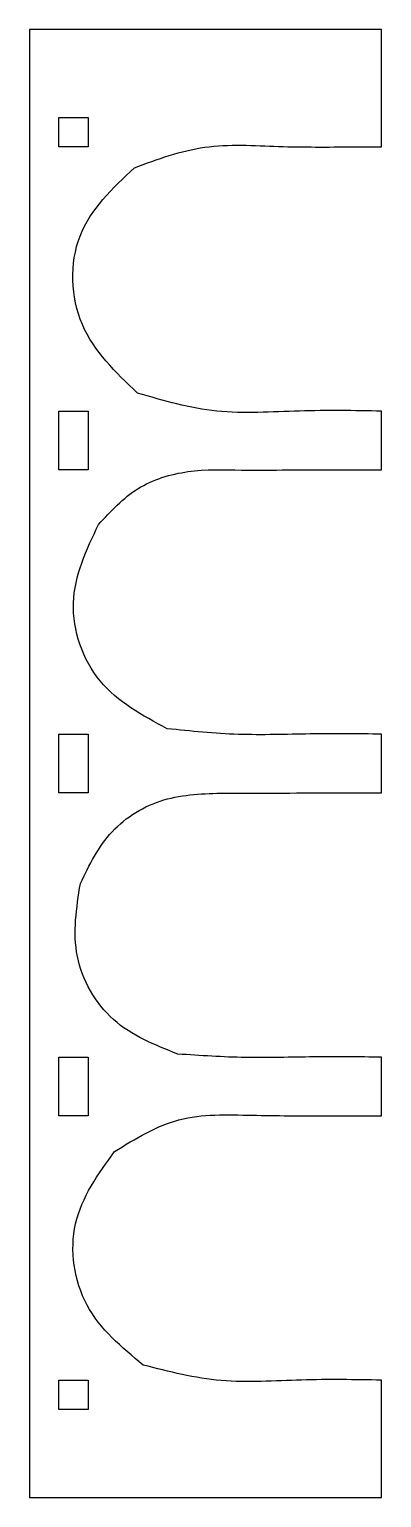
# Model space of a CAD drawing. Extents: x 54 to 114, y 25 to 275.
import ezdxf

# ---------------------------------------------------------------- set-up
doc = ezdxf.new("R2010")
doc.units = 0
doc.layers.add('Layer_1', color=7, linetype='CONTINUOUS')

msp = doc.modelspace()

# ---------------------------------------------------------------- linework, layer by layer
at = {"layer": 'Layer_1', "color": 7}
for points, knots in [([(113.860318, 274.980954), (107.193651, 274.980954), (93.860318, 274.980954), (73.860319, 274.980954), (60.526986, 274.980954), (53.860319, 274.980954)], [0, 0, 0, 0, 20, 39.999999, 59.999999, 59.999999, 59.999999, 59.999999]), ([(113.860318, 254.977955), (113.860318, 257.20051), (113.860318, 261.645621), (113.860318, 268.313288), (113.860318, 272.758399), (113.860318, 274.980954)], [0, 0, 0, 0, 6.667667, 13.335333, 20.003, 20.003, 20.003, 20.003]), ([(71.77206, 251.42892), (75.712565, 252.876292), (83.640195, 255.78816), (96.346892, 254.885737), (104.7163, 254.94291), (108.898766, 254.971481)], [0, 0, 0, 0, 12.447156, 25.041574, 37.622528, 37.622528, 37.622528, 37.622528]), ([(72.271196, 213.060214), (68.563324, 216.592056), (61.138794, 223.664108), (60.481085, 240.820008), (68.018749, 247.902338), (71.77206, 251.42892)], [0, 0, 0, 0, 14.989684, 30.014883, 44.916841, 44.916841, 44.916841, 44.916841]), ([(113.860318, 209.983656), (109.198639, 210.061577), (99.860142, 210.217672), (85.764005, 209.134036), (76.749393, 211.757134), (72.271196, 213.060214)], [0, 0, 0, 0, 14.008528, 28.062552, 41.936219, 41.936219, 41.936219, 41.936219]), ([(58.860317, 199.980955), (58.860317, 201.092066), (58.860317, 203.314288), (58.860317, 206.647621), (58.860317, 208.869844), (58.860317, 209.980955)], [0, 0, 0, 0, 3.333333, 6.666667, 10, 10, 10, 10]), ([(63.860319, 209.980955), (63.860319, 208.869844), (63.860319, 206.647621), (63.860319, 203.314288), (63.860319, 201.092066), (63.860319, 199.980955)], [0, 0, 0, 0, 3.333333, 6.666667, 10, 10, 10, 10]), ([(113.860318, 199.978254), (113.860318, 201.089965), (113.860318, 203.313388), (113.860318, 206.648522), (113.860318, 208.871944), (113.860318, 209.983656)], [0, 0, 0, 0, 3.335134, 6.670268, 10.005401, 10.005401, 10.005401, 10.005401]), ([(65.645002, 190.677437), (67.729502, 192.936298), (71.876994, 197.430713), (80.910646, 200.180125), (86.942197, 200.024755), (89.978286, 199.946546)], [0, 0, 0, 0, 9.079885, 18.066085, 27.174166, 27.174166, 27.174166, 27.174166]), ([(89.978286, 199.946546), (92.631846, 199.950072), (97.938964, 199.957124), (105.899641, 199.967687), (111.206759, 199.974732), (113.860318, 199.978254)], [0, 0, 0, 0, 7.960685, 15.921369, 23.882052, 23.882052, 23.882052, 23.882052]), ([(77.338182, 155.90539), (73.115708, 158.164747), (64.668565, 162.684636), (59.470478, 177.636339), (63.587211, 186.331216), (65.645002, 190.677437)], [0, 0, 0, 0, 14.026098, 28.059488, 42.085023, 42.085023, 42.085023, 42.085023]), ([(113.860318, 154.983627), (109.796106, 155.026523), (101.663692, 155.112357), (89.464201, 154.65227), (81.374812, 155.488239), (77.338182, 155.90539)], [0, 0, 0, 0, 12.195184, 24.402345, 36.560919, 36.560919, 36.560919, 36.560919]), ([(58.860317, 144.980966), (58.860317, 146.092075), (58.860317, 148.314293), (58.860317, 151.647619), (58.860317, 153.869837), (58.860317, 154.980946)], [0, 0, 0, 0, 3.333327, 6.666653, 9.99998, 9.99998, 9.99998, 9.99998]), ([(63.860319, 154.980946), (63.860319, 153.869837), (63.860319, 151.647619), (63.860319, 148.314293), (63.860319, 146.092075), (63.860319, 144.980966)], [0, 0, 0, 0, 3.333327, 6.666653, 9.99998, 9.99998, 9.99998, 9.99998]), ([(62.544506, 129.545496), (64.079805, 132.69361), (67.147082, 138.983028), (76.616469, 144.680201), (83.586387, 144.855033), (87.081447, 144.942702)], [0, 0, 0, 0, 10.349314, 20.676239, 31.063204, 31.063204, 31.063204, 31.063204]), ([(79.145556, 100.507488), (75.222802, 102.063908), (67.379095, 105.176033), (60.580871, 117.038747), (61.889959, 125.376566), (62.544506, 129.545496)], [0, 0, 0, 0, 12.414946, 24.824195, 37.233568, 37.233568, 37.233568, 37.233568]), ([(113.860318, 99.983653), (109.999907, 100.02542), (102.274647, 100.109004), (90.693664, 99.726286), (82.990164, 100.247409), (79.145556, 100.507488)], [0, 0, 0, 0, 11.582166, 23.17765, 34.730214, 34.730214, 34.730214, 34.730214]), ([(58.860317, 89.980963), (58.860317, 91.092072), (58.860317, 93.31429), (58.860317, 96.647617), (58.860317, 98.869834), (58.860317, 99.980943)], [0, 0, 0, 0, 3.333327, 6.666653, 9.99998, 9.99998, 9.99998, 9.99998]), ([(63.860319, 99.980943), (63.860319, 98.869834), (63.860319, 96.647617), (63.860319, 93.31429), (63.860319, 91.092072), (63.860319, 89.980963)], [0, 0, 0, 0, 3.333327, 6.666653, 9.99998, 9.99998, 9.99998, 9.99998]), ([(68.374062, 83.925654), (71.923166, 86.102244), (79.091797, 90.498614), (91.840237, 90.029404), (100.081961, 89.986735), (104.197206, 89.96543)], [0, 0, 0, 0, 12.214974, 24.672331, 37.095776, 37.095776, 37.095776, 37.095776]), ([(73.25813, 47.548279), (69.58406, 50.59373), (62.231869, 56.687988), (59.952149, 72.271978), (65.569056, 80.044275), (68.374062, 83.925654)], [0, 0, 0, 0, 13.991555, 27.998537, 41.971177, 41.971177, 41.971177, 41.971177]), ([(113.860318, 44.98396), (109.318498, 45.062531), (100.222252, 45.219892), (86.515745, 44.180293), (77.661725, 46.429583), (73.25813, 47.548279)], [0, 0, 0, 0, 13.642775, 27.323422, 40.860114, 40.860114, 40.860114, 40.860114]), ([(58.860317, 39.98095), (58.860317, 40.536508), (58.860317, 41.647623), (58.860317, 43.314296), (58.860317, 44.425411), (58.860317, 44.980969)], [0, 0, 0, 0, 1.666673, 3.333346, 5.000018, 5.000018, 5.000018, 5.000018]), ([(63.860319, 44.980969), (63.860319, 44.425411), (63.860319, 43.314296), (63.860319, 41.647623), (63.860319, 40.536508), (63.860319, 39.98095)], [0, 0, 0, 0, 1.666673, 3.333346, 5.000018, 5.000018, 5.000018, 5.000018]), ([(113.860318, 24.980952), (113.860318, 27.203509), (113.860318, 31.648621), (113.860318, 38.316291), (113.860318, 42.761404), (113.860318, 44.98396)], [0, 0, 0, 0, 6.667669, 13.335339, 20.003008, 20.003008, 20.003008, 20.003008]), ([(53.860319, 24.980952), (60.526986, 24.980952), (73.860319, 24.980952), (93.860318, 24.980952), (107.193651, 24.980952), (113.860318, 24.980952)], [0, 0, 0, 0, 20, 39.999999, 59.999999, 59.999999, 59.999999, 59.999999])]:
    msp.add_open_spline(points, degree=3, knots=knots, dxfattribs=at)
for points in [[(53.860319, 274.980954), (53.860319, 247.203177), (53.860319, 191.64762), (53.860319, 108.314286), (53.860319, 52.75873), (53.860319, 24.980952)], [(58.860317, 254.980955), (58.860317, 255.53651), (58.860317, 256.647621), (58.860317, 258.314287), (58.860317, 259.425398), (58.860317, 259.980953)], [(58.860317, 259.980953), (59.415873, 259.980953), (60.526985, 259.980953), (62.193652, 259.980953), (63.304763, 259.980953), (63.860319, 259.980953)], [(63.860319, 259.980953), (63.860319, 259.425398), (63.860319, 258.314287), (63.860319, 256.647621), (63.860319, 255.53651), (63.860319, 254.980955)], [(63.860319, 254.980955), (63.304763, 254.980955), (62.193652, 254.980955), (60.526985, 254.980955), (59.415873, 254.980955), (58.860317, 254.980955)], [(108.898766, 254.971481), (109.45005, 254.972221), (110.552617, 254.973701), (112.206467, 254.975819), (113.309034, 254.977254), (113.860318, 254.977972)], [(58.860317, 209.980955), (59.415873, 209.980955), (60.526985, 209.980955), (62.193652, 209.980955), (63.304763, 209.980955), (63.860319, 209.980955)], [(63.860319, 199.980955), (63.304763, 199.980955), (62.193652, 199.980955), (60.526985, 199.980955), (59.415873, 199.980955), (58.860317, 199.980955)], [(58.860317, 154.980946), (59.415873, 154.980946), (60.526985, 154.980946), (62.193652, 154.980946), (63.304763, 154.980946), (63.860319, 154.980946)], [(113.860318, 144.978285), (113.860318, 146.08999), (113.860318, 148.313399), (113.860318, 151.648513), (113.860318, 153.871923), (113.860318, 154.983627)], [(63.860319, 144.980966), (63.304763, 144.980966), (62.193652, 144.980966), (60.526985, 144.980966), (59.415873, 144.980966), (58.860317, 144.980966)], [(87.081447, 144.942702), (90.056878, 144.946655), (96.007738, 144.954561), (104.934028, 144.966431), (110.884887, 144.974334), (113.860318, 144.978285)], [(58.860317, 99.980943), (59.415873, 99.980943), (60.526985, 99.980943), (62.193652, 99.980943), (63.304763, 99.980943), (63.860319, 99.980943)], [(113.860318, 89.978254), (113.860318, 91.089965), (113.860318, 93.313387), (113.860318, 96.64852), (113.860318, 98.871942), (113.860318, 99.983653)], [(63.860319, 89.980963), (63.304763, 89.980963), (62.193652, 89.980963), (60.526985, 89.980963), (59.415873, 89.980963), (58.860317, 89.980963)], [(104.197206, 89.96543), (105.270885, 89.966852), (107.418243, 89.969697), (110.639281, 89.973981), (112.786639, 89.976841), (113.860318, 89.978271)], [(58.860317, 44.980969), (59.415873, 44.980969), (60.526985, 44.980969), (62.193652, 44.980969), (63.304763, 44.980969), (63.860319, 44.980969)], [(63.860319, 39.98095), (63.304763, 39.98095), (62.193652, 39.98095), (60.526985, 39.98095), (59.415873, 39.98095), (58.860317, 39.98095)]]:
    msp.add_open_spline(points, degree=3, dxfattribs=at)

doc.saveas('drawing.dxf')
